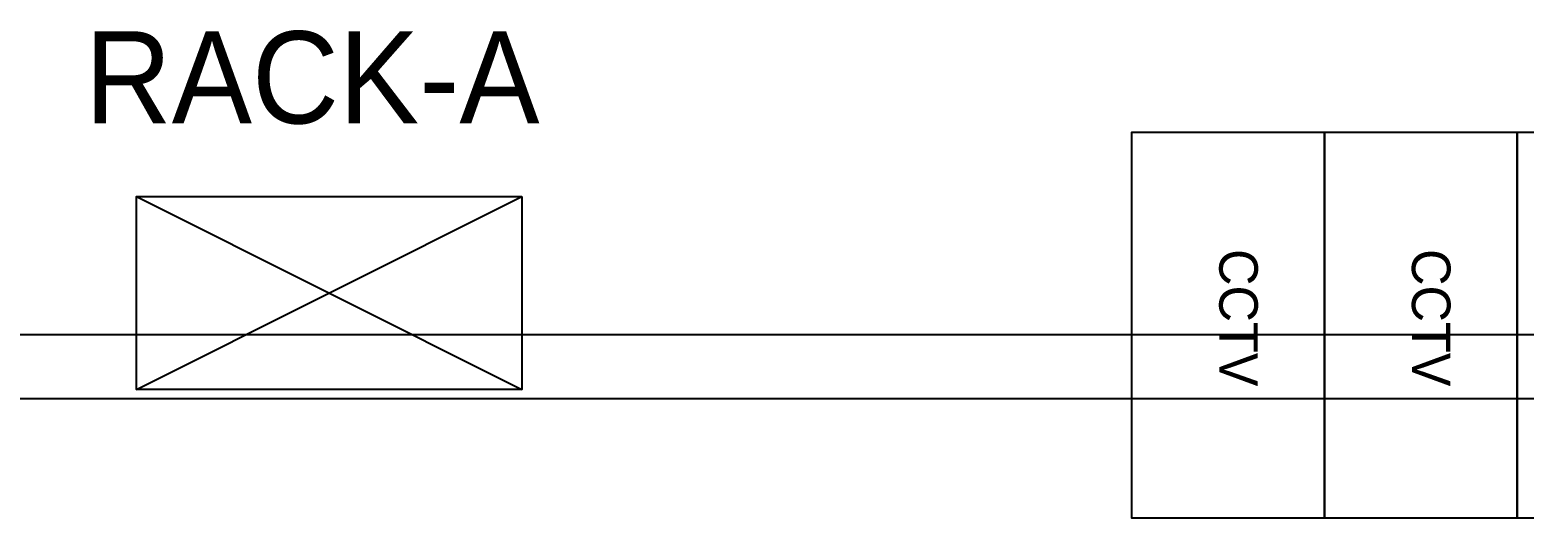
# Model space of a CAD drawing. Header units: millimetres. Extents: x 89450 to 753248, y -530175 to 1209785.
# Drawn here: x 436873 to 441527, y -108250 to -106732 of the extents above; entities that cross this region are included whole.
import ezdxf

# ---------------------------------------------------------------- set-up
doc = ezdxf.new("R2010")
doc.units = ezdxf.units.MM
doc.header["$LTSCALE"] = 150
for name, color, linetype in [('------19 Communication Etc', 3, 'Continuous'), ('-----99 EPMS CABLE DUCT', 4, 'Continuous'), ('-----99 EPMS SERVER', 3, 'Continuous')]:
    doc.layers.add(name, color=color, linetype=linetype)
doc.styles.add('ELEC', font='')
doc.styles.get('ELEC').set_extended_font_data('Dotum')

msp = doc.modelspace()

# ---------------------------------------------------------------- linework, layer by layer
at = {"layer": '------19 Communication Etc'}
msp.add_line((440905, -108250), (440905, -107250), dxfattribs=at)
at = {"layer": '------19 Communication Etc', "elevation": 0}
for points in [[(440905, -107050), (440905, -108250), (440305, -108250), (440305, -107050)], [(441505, -107050), (441505, -108250), (440905, -108250), (440905, -107050)], [(442105, -107050), (442105, -108250), (441505, -108250), (441505, -107050)]]:
    msp.add_lwpolyline(points, close=True, dxfattribs=at)
at = {"layer": '-----99 EPMS CABLE DUCT'}
msp.add_lwpolyline([(433174.5, -107878.8), (433174.5, -107678.8), (447662.4, -107678.8), (447662.4, -107878.8)], close=True, dxfattribs=at)
at = {"layer": '-----99 EPMS SERVER'}
for p, q in [((437205, -107250), (438405, -107850)), ((437205, -107850), (438405, -107250))]:
    msp.add_line(p, q, dxfattribs=at)
at = {"layer": '-----99 EPMS SERVER', "elevation": 0}
msp.add_lwpolyline([(438405, -107250), (438405, -107850), (437205, -107850), (437205, -107250)], close=True, dxfattribs=at)

# ---------------------------------------------------------------- texts
at = {"layer": '------19 Communication Etc', "char_height": 120, "attachment_point": 5, "rotation": 270, "style": 'ELEC'}
for insert in [(440636.6, -107626.9), (441236.6, -107626.9)]:
    msp.add_mtext_dynamic_manual_height_columns('{\\fGulim|b0|i0|c129|p50;CCTV }', width=1696.429, gutter_width=12.5, heights=[0], dxfattribs=dict(at, insert=insert))
at = {"layer": '-----99 EPMS SERVER', "linetype": 'Continuous', "style": 'ELEC'}
msp.add_text('RACK-A', height=286.61, dxfattribs=at).set_placement((437043.8, -107022.4))

doc.saveas('drawing.dxf')
